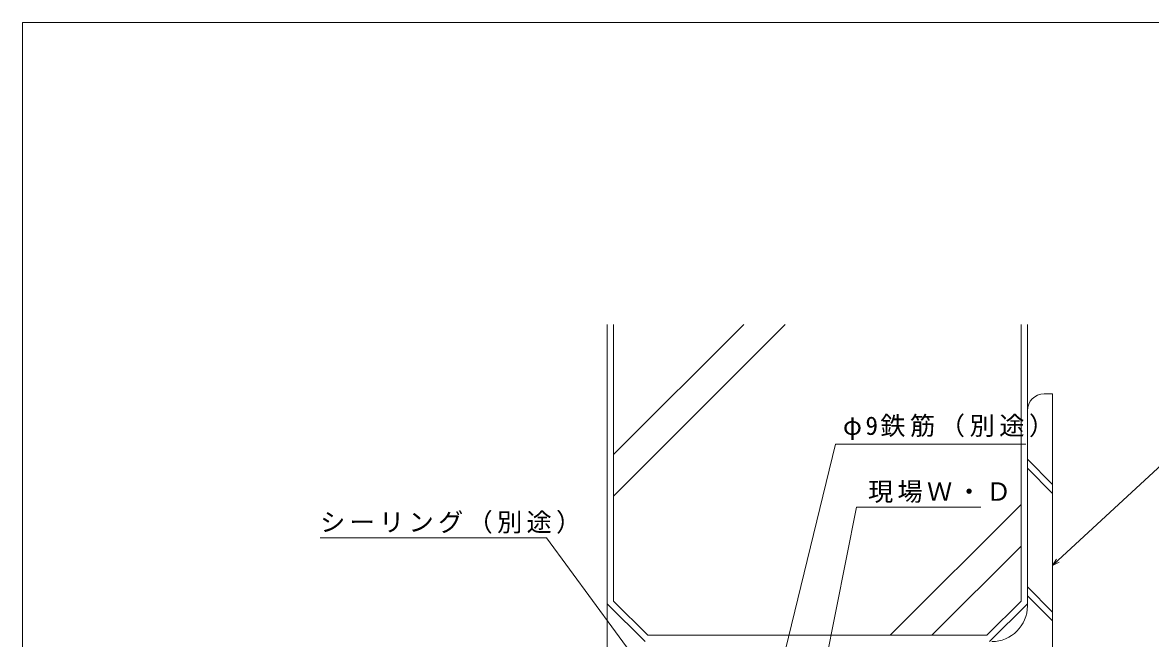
# Model space of a CAD drawing. Units: millimetres, scale not verified. Extents: x -594 to 539, y -420 to 386.
# Drawn here: x -590 to -321.5, y 235.3 to 382 of the extents above; entities that cross this region are included whole.
import ezdxf

# ---------------------------------------------------------------- set-up
doc = ezdxf.new("R2010")
doc.units = ezdxf.units.MM
doc.header["$LTSCALE"] = 2
for name, color, linetype, lineweight in [('0-1_YKK_ZWAK', 7, 'Continuous', 9), ('0-6_YKK_D', 6, 'Continuous', 9), ('0-7_YSS_K', 3, 'Continuous', 9), ('0-8_YSS_KE', 3, 'Continuous', 9)]:
    doc.layers.add(name, color=color, linetype=linetype, lineweight=lineweight)
doc.styles.add('ＭＳ ゴシック', font='')
doc.styles.get('ＭＳ ゴシック').set_extended_font_data('MS Gothic')

msp = doc.modelspace()

# ---------------------------------------------------------------- linework, layer by layer
at = {"layer": '0-1_YKK_ZWAK'}
for p in [(-590, -368), (510, 382)]:
    msp.add_line(p, (-590, 382), dxfattribs=at)
at = {"layer": '0-6_YKK_D'}
for p, q in [((-343.58, 253.835), (-304.092, 290.375)), ((-410.544, 223.816), (-396.483, 281.585)), ((-396.483, 281.585), (-351.223, 281.585)), ((-398.96, 228.971), (-391.469, 266.569)), ((-391.469, 266.569), (-361.889, 266.569)), ((-465.28, 259.225), (-519.18, 259.225)), ((-440.833, 225.916), (-465.28, 259.225)), ((-344.828, 252.68), (-343.889, 254.169)), ((-344.828, 252.68), (-343.58, 253.835)), ((-343.27, 253.5), (-344.828, 252.68))]:
    msp.add_line(p, q, dxfattribs=at)
at = {"layer": '0-7_YSS_K'}
for p, q in [((-449.328, 279.084), (-418.361, 310.051)), ((-449.328, 269.185), (-408.461, 310.051)), ((-449.328, 244.166), (-449.328, 310.051)), ((-352.328, 244.166), (-352.328, 310.051)), ((-346.828, 293.545), (-344.828, 293.545)), ((-350.828, 243.045), (-350.828, 289.545)), ((-350.828, 277.983), (-344.828, 271.983)), ((-350.828, 275.862), (-344.828, 269.862)), ((-383.472, 236.045), (-352.328, 267.19)), ((-373.573, 236.045), (-352.328, 257.29)), ((-350.828, 247.577), (-344.828, 241.577)), ((-350.828, 245.456), (-344.828, 239.456)), ((-450.828, 243.545), (-450.828, 19.545)), ((-449.328, 244.166), (-441.206, 236.045)), ((-360.449, 236.045), (-352.328, 244.166)), ((-441.206, 236.045), (-360.449, 236.045))]:
    msp.add_line(p, q, dxfattribs=at)
msp.add_lwpolyline([(-344.828, 293.545), (-344.828, 228.545), (-409.828, 228.545)], dxfattribs=at)
for centre, radius, start, end in [((-346.828, 289.545), 4, 90, 180), ((-359.328, 243.045), 8.5, 270, 0)]:
    msp.add_arc(centre, radius, start, end, dxfattribs=at)
at = {"layer": '0-8_YSS_KE'}
for p, q in [((-450.828, 243.545), (-450.828, 310.051)), ((-350.828, 243.545), (-350.828, 310.051)), ((-450.828, 243.545), (-441.828, 234.545)), ((-350.828, 243.545), (-359.828, 234.545))]:
    msp.add_line(p, q, dxfattribs=at)

# ---------------------------------------------------------------- texts
at = {"layer": '0-6_YKK_D', "color": 7, "char_height": 4.399, "attachment_point": 7, "style": 'ＭＳ ゴシック'}
for s, insert in [('\\T1.18;φ9鉄筋（別途）', (-394.743, 282.585)), ('\\T1.17;現場Ｗ・Ｄ', (-388.769, 267.569)), ('\\T1.17;シーリング（別途）', (-519.18, 260.225))]:
    msp.add_mtext(s, dxfattribs=dict(at, insert=insert))

doc.saveas('drawing.dxf')
